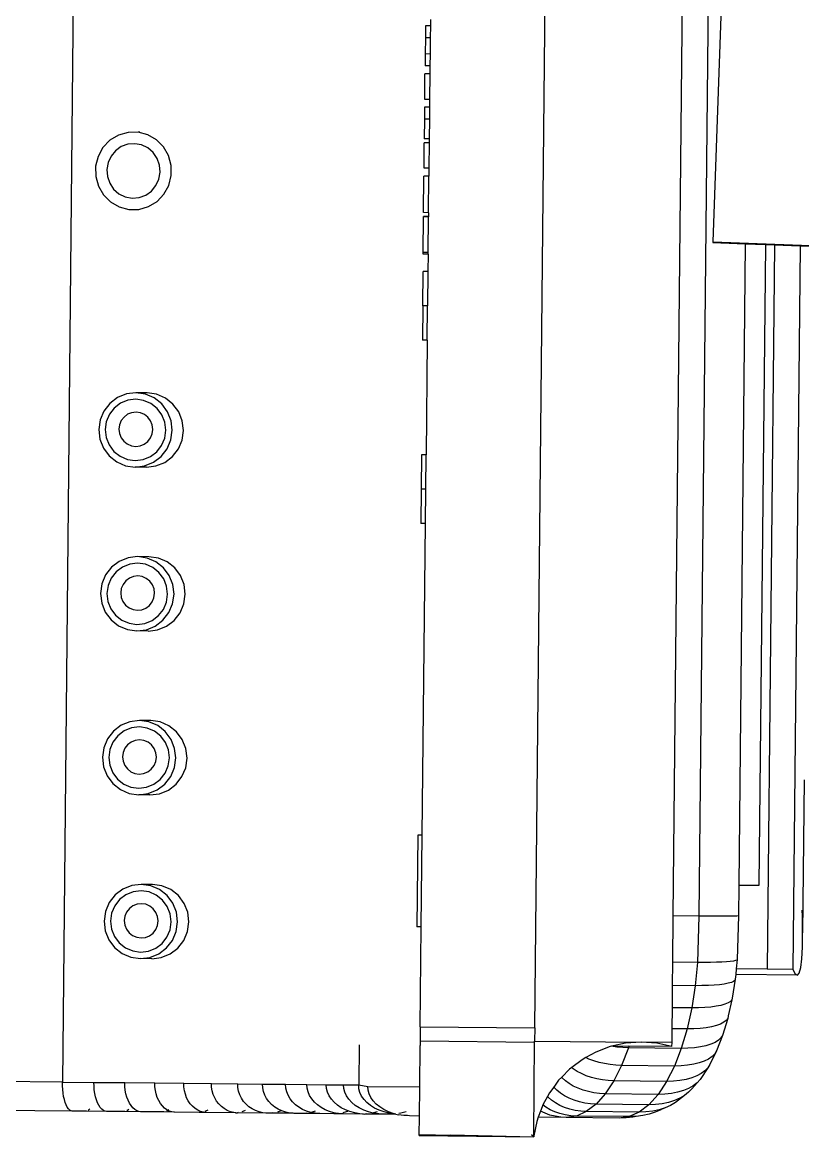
# Model space of a CAD drawing. Extents: x 3485972 to 3601240, y -625657 to -591207.
# Drawn here: x 3495718.7 to 3495878.5, y -608174.6 to -607946.4 of the extents above; entities that cross this region are included whole.
import ezdxf

# ---------------------------------------------------------------- set-up
doc = ezdxf.new("R2010")
doc.units = 0
doc.header["$LTSCALE"] = 6
doc.header["$MEASUREMENT"] = 0
doc.layers.add('medical equipment', color=171, linetype='CONTINUOUS', lineweight=25)

msp = doc.modelspace()

# ---------------------------------------------------------------- linework, layer by layer
at = {"layer": 'medical equipment'}
for p, q in [((3495730.87, -607767.39), (3495726.9, -608163.44)), ((3495823.64, -608152.35), (3495827.24, -607792.83)), ((3495852.01, -608129.4), (3495855.27, -607802.69)), ((3495860.52, -607802.75), (3495857.25, -608129.45)), ((3495860.15, -607991.38), (3495862.1, -607937.97)), ((3495802.27, -607945.84), (3495802.26, -607947.14)), ((3495801.25, -607947.13), (3495801.23, -607949.57)), ((3495802.26, -607947.14), (3495801.25, -607947.13)), ((3495802.26, -607947.14), (3495802.23, -607949.58)), ((3495801.23, -607949.57), (3495801.19, -607952.89)), ((3495802.23, -607949.58), (3495801.23, -607949.57)), ((3495802.23, -607949.58), (3495802.2, -607952.9)), ((3495801.19, -607952.89), (3495801.17, -607955.33)), ((3495802.2, -607952.9), (3495801.19, -607952.89)), ((3495802.2, -607952.9), (3495802.17, -607955.34)), ((3495802.17, -607955.34), (3495801.17, -607955.33)), ((3495802.17, -607955.34), (3495802.16, -607956.96)), ((3495801.1, -607962.18), (3495801.15, -607956.95)), ((3495802.16, -607956.96), (3495801.15, -607956.95)), ((3495802.16, -607956.96), (3495802.1, -607962.19)), ((3495802.1, -607962.19), (3495801.1, -607962.18)), ((3495802.1, -607962.19), (3495802.09, -607963.81)), ((3495801.08, -607963.8), (3495801.06, -607966.24)), ((3495802.09, -607963.81), (3495801.08, -607963.8)), ((3495802.09, -607963.81), (3495802.06, -607966.25)), ((3495801.06, -607966.24), (3495801.02, -607970.29)), ((3495802.06, -607966.25), (3495801.06, -607966.24)), ((3495802.06, -607966.25), (3495802.02, -607970.3)), ((3495740.35, -607968.94), (3495738.39, -607969.5)), ((3495742.39, -607968.92), (3495740.35, -607968.94)), ((3495744.37, -607969.43), (3495742.39, -607968.92)), ((3495742.75, -607968.92), (3495742.39, -607968.92)), ((3495736.63, -607970.56), (3495735.21, -607972.05)), ((3495738.39, -607969.5), (3495736.63, -607970.56)), ((3495740.3, -607971.38), (3495738.95, -607971.87)), ((3495741.72, -607971.26), (3495740.3, -607971.38)), ((3495743.12, -607971.52), (3495741.72, -607971.26)), ((3495746.15, -607970.45), (3495744.37, -607969.43)), ((3495747.6, -607971.91), (3495746.15, -607970.45)), ((3495800.96, -607976.29), (3495801.01, -607971.06)), ((3495802.02, -607971.07), (3495801.01, -607971.06)), ((3495802.02, -607970.3), (3495801.02, -607970.29)), ((3495802.02, -607971.07), (3495801.96, -607976.3)), ((3495802.02, -607970.3), (3495802.02, -607971.07)), ((3495735.21, -607972.05), (3495734.2, -607973.86)), ((3495737.78, -607972.7), (3495736.86, -607973.81)), ((3495738.95, -607971.87), (3495737.78, -607972.7)), ((3495744.42, -607972.14), (3495743.12, -607971.52)), ((3495745.51, -607973.08), (3495744.42, -607972.14)), ((3495746.32, -607974.27), (3495745.51, -607973.08)), ((3495748.64, -607973.7), (3495747.6, -607971.91)), ((3495749.19, -607975.7), (3495748.64, -607973.7)), ((3495734.2, -607973.86), (3495733.7, -607975.87)), ((3495733.7, -607975.87), (3495733.72, -607977.95)), ((3495736.25, -607975.13), (3495735.99, -607976.56)), ((3495736.86, -607973.81), (3495736.25, -607975.13)), ((3495746.8, -607975.65), (3495746.32, -607974.27)), ((3495746.92, -607977.1), (3495746.8, -607975.65)), ((3495749.21, -607977.78), (3495749.19, -607975.7)), ((3495733.72, -607977.95), (3495734.27, -607979.96)), ((3495735.99, -607976.56), (3495736.11, -607978.01)), ((3495736.11, -607978.01), (3495736.59, -607979.38)), ((3495746.66, -607978.53), (3495746.92, -607977.1)), ((3495748.71, -607979.8), (3495749.21, -607977.78)), ((3495800.87, -607985.38), (3495800.94, -607977.91)), ((3495801.95, -607977.92), (3495800.94, -607977.91)), ((3495801.96, -607976.3), (3495800.96, -607976.29)), ((3495801.87, -607985.39), (3495801.95, -607977.92)), ((3495801.96, -607976.3), (3495801.95, -607977.92)), ((3495734.27, -607979.96), (3495735.3, -607981.75)), ((3495736.59, -607979.38), (3495737.4, -607980.58)), ((3495737.4, -607980.58), (3495738.49, -607981.52)), ((3495745.13, -607980.96), (3495746.05, -607979.85)), ((3495746.05, -607979.85), (3495746.66, -607978.53)), ((3495747.7, -607981.61), (3495748.71, -607979.8)), ((3495735.3, -607981.75), (3495736.76, -607983.2)), ((3495738.49, -607981.52), (3495739.78, -607982.14)), ((3495739.78, -607982.14), (3495741.19, -607982.4)), ((3495741.19, -607982.4), (3495742.61, -607982.28)), ((3495742.61, -607982.28), (3495743.96, -607981.79)), ((3495743.96, -607981.79), (3495745.13, -607980.96)), ((3495746.28, -607983.1), (3495747.7, -607981.61)), ((3495736.76, -607983.2), (3495738.54, -607984.22)), ((3495738.54, -607984.22), (3495740.52, -607984.74)), ((3495740.52, -607984.74), (3495740.9, -607984.74)), ((3495740.9, -607984.74), (3495740.93, -607984.74)), ((3495740.93, -607984.74), (3495742.56, -607984.72)), ((3495742.56, -607984.72), (3495744.52, -607984.16)), ((3495744.52, -607984.16), (3495746.28, -607983.1)), ((3495800.79, -607993.52), (3495800.86, -607986.22)), ((3495801.86, -607986.17), (3495800.86, -607986.16)), ((3495800.86, -607986.22), (3495800.86, -607986.16)), ((3495801.86, -607986.23), (3495800.86, -607986.22)), ((3495801.87, -607985.39), (3495800.87, -607985.38)), ((3495801.79, -607993.53), (3495801.86, -607986.23)), ((3495801.87, -607985.39), (3495801.86, -607986.17)), ((3495801.86, -607986.17), (3495801.86, -607986.23)), ((3495860.15, -607991.38), (3495860.14, -607991.59)), ((3495866.74, -607991.83), (3495860.14, -607991.59)), ((3495860.15, -607991.38), (3495906.42, -607993.07)), ((3495866.74, -607991.83), (3495865.43, -608123.1)), ((3495870.94, -607991.98), (3495866.74, -607991.83)), ((3495869.63, -608123.14), (3495870.94, -607991.98)), ((3495872.71, -607992.05), (3495870.94, -607991.98)), ((3495800.78, -607993.9), (3495800.79, -607993.52)), ((3495801.79, -607993.91), (3495800.78, -607993.9)), ((3495801.79, -607993.53), (3495800.79, -607993.52)), ((3495801.79, -607993.91), (3495801.75, -607997.47)), ((3495801.79, -607993.91), (3495801.79, -607993.53)), ((3495872.71, -607992.05), (3495871.23, -608140.31)), ((3495877.99, -607992.24), (3495872.71, -607992.05)), ((3495877.99, -607992.24), (3495876.51, -608140.36)), ((3495879.91, -607992.31), (3495877.99, -607992.24)), ((3495800.74, -608004.49), (3495800.81, -607997.46)), ((3495801.75, -607997.47), (3495800.81, -607997.46)), ((3495801.75, -607997.47), (3495801.68, -608004.5)), ((3495800.74, -608004.49), (3495800.67, -608011.52)), ((3495801.68, -608004.5), (3495800.74, -608004.49)), ((3495801.61, -608011.53), (3495801.68, -608004.5)), ((3495801.61, -608011.53), (3495800.67, -608011.52)), ((3495801.61, -608011.53), (3495801.38, -608034.97)), ((3495738.18, -608023.26), (3495736.61, -608024.46)), ((3495740, -608022.52), (3495738.18, -608023.26)), ((3495740.32, -608023.81), (3495738.82, -608024.42)), ((3495741.95, -608022.28), (3495740, -608022.52)), ((3495741.93, -608023.61), (3495740.32, -608023.81)), ((3495743.54, -608023.84), (3495741.93, -608023.61)), ((3495743.89, -608022.56), (3495741.95, -608022.28)), ((3495744.25, -608022.31), (3495741.95, -608022.28)), ((3495745.03, -608024.48), (3495743.54, -608023.84)), ((3495745.7, -608023.34), (3495743.89, -608022.56)), ((3495746.19, -608022.58), (3495744.25, -608022.31)), ((3495747.24, -608024.56), (3495745.7, -608023.34)), ((3495748, -608023.36), (3495746.19, -608022.58)), ((3495749.55, -608024.58), (3495748, -608023.36)), ((3495735.4, -608026.02), (3495734.63, -608027.84)), ((3495736.61, -608024.46), (3495735.4, -608026.02)), ((3495737.53, -608025.4), (3495736.53, -608026.69)), ((3495738.82, -608024.42), (3495737.53, -608025.4)), ((3495741.98, -608026.24), (3495741.08, -608026.35)), ((3495742.88, -608026.37), (3495741.98, -608026.24)), ((3495746.31, -608025.49), (3495745.03, -608024.48)), ((3495747.28, -608026.8), (3495746.31, -608025.49)), ((3495748.42, -608026.15), (3495747.24, -608024.56)), ((3495749.15, -608027.99), (3495748.42, -608026.15)), ((3495750.72, -608026.17), (3495749.55, -608024.58)), ((3495751.46, -608028.01), (3495750.72, -608026.17)), ((3495734.63, -608027.84), (3495734.35, -608029.81)), ((3495735.89, -608028.2), (3495735.66, -608029.82)), ((3495736.53, -608026.69), (3495735.89, -608028.2)), ((3495738.96, -608027.96), (3495738.61, -608028.81)), ((3495739.52, -608027.24), (3495738.96, -608027.96)), ((3495740.24, -608026.69), (3495739.52, -608027.24)), ((3495741.08, -608026.35), (3495740.24, -608026.69)), ((3495743.71, -608026.73), (3495742.88, -608026.37)), ((3495744.42, -608027.29), (3495743.71, -608026.73)), ((3495744.97, -608028.02), (3495744.42, -608027.29)), ((3495745.31, -608028.87), (3495744.97, -608028.02)), ((3495747.88, -608028.32), (3495747.28, -608026.8)), ((3495748.08, -608029.95), (3495747.88, -608028.32)), ((3495749.39, -608029.96), (3495749.15, -608027.99)), ((3495751.69, -608029.98), (3495751.46, -608028.01)), ((3495734.35, -608029.81), (3495734.59, -608031.78)), ((3495735.66, -608029.82), (3495735.86, -608031.45)), ((3495738.61, -608028.81), (3495738.48, -608029.71)), ((3495738.48, -608029.71), (3495738.59, -608030.62)), ((3495738.59, -608030.62), (3495738.93, -608031.47)), ((3495744.93, -608031.53), (3495745.29, -608030.69)), ((3495745.29, -608030.69), (3495745.41, -608029.78)), ((3495745.41, -608029.78), (3495745.31, -608028.87)), ((3495747.85, -608031.57), (3495748.08, -608029.95)), ((3495749.11, -608031.92), (3495749.39, -608029.96)), ((3495751.42, -608031.95), (3495751.69, -608029.98)), ((3495734.59, -608031.78), (3495735.32, -608033.62)), ((3495735.86, -608031.45), (3495736.46, -608032.97)), ((3495736.46, -608032.97), (3495737.44, -608034.28)), ((3495738.93, -608031.47), (3495739.47, -608032.2)), ((3495739.47, -608032.2), (3495740.18, -608032.76)), ((3495740.18, -608032.76), (3495741.02, -608033.12)), ((3495741.02, -608033.12), (3495741.91, -608033.25)), ((3495742.81, -608033.14), (3495743.65, -608032.8)), ((3495743.65, -608032.8), (3495744.37, -608032.25)), ((3495744.37, -608032.25), (3495744.93, -608031.53)), ((3495746.22, -608034.37), (3495747.22, -608033.08)), ((3495747.22, -608033.08), (3495747.85, -608031.57)), ((3495748.35, -608033.75), (3495749.11, -608031.92)), ((3495750.65, -608033.77), (3495751.42, -608031.95)), ((3495735.32, -608033.62), (3495736.5, -608035.21)), ((3495736.5, -608035.21), (3495738.05, -608036.43)), ((3495737.44, -608034.28), (3495738.71, -608035.29)), ((3495738.71, -608035.29), (3495740.2, -608035.93)), ((3495741.91, -608033.25), (3495742.81, -608033.14)), ((3495743.42, -608035.96), (3495744.92, -608035.35)), ((3495744.92, -608035.35), (3495746.22, -608034.37)), ((3495745.56, -608036.5), (3495747.13, -608035.31)), ((3495747.13, -608035.31), (3495748.35, -608033.75)), ((3495747.87, -608036.53), (3495749.44, -608035.33)), ((3495749.44, -608035.33), (3495750.65, -608033.77)), ((3495800.44, -608034.96), (3495800.37, -608041.99)), ((3495801.38, -608034.97), (3495800.44, -608034.96)), ((3495801.31, -608042), (3495801.38, -608034.97)), ((3495738.05, -608036.43), (3495739.85, -608037.21)), ((3495739.85, -608037.21), (3495741.79, -608037.48)), ((3495740.2, -608035.93), (3495741.81, -608036.16)), ((3495741.79, -608037.48), (3495743.74, -608037.25)), ((3495744.1, -608037.51), (3495741.79, -608037.48)), ((3495741.81, -608036.16), (3495743.42, -608035.96)), ((3495743.74, -608037.25), (3495745.56, -608036.5)), ((3495744.1, -608037.51), (3495746.05, -608037.27)), ((3495746.05, -608037.27), (3495747.87, -608036.53)), ((3495800.37, -608041.99), (3495800.3, -608049.03)), ((3495801.31, -608042), (3495800.37, -608041.99)), ((3495801.24, -608049.04), (3495801.31, -608042)), ((3495801.24, -608049.04), (3495800.3, -608049.03)), ((3495800.6, -608112.88), (3495801.24, -608049.04)), ((3495742.31, -608055.84), (3495740.36, -608056.08)), ((3495744.26, -608056.12), (3495742.31, -608055.84)), ((3495744.62, -608055.86), (3495742.31, -608055.84)), ((3495746.56, -608056.14), (3495744.62, -608055.86)), ((3495736.97, -608058.01), (3495735.76, -608059.57)), ((3495738.54, -608056.82), (3495736.97, -608058.01)), ((3495739.19, -608057.97), (3495737.89, -608058.96)), ((3495740.36, -608056.08), (3495738.54, -608056.82)), ((3495740.69, -608057.36), (3495739.19, -608057.97)), ((3495742.3, -608057.16), (3495740.69, -608057.36)), ((3495743.9, -608057.39), (3495742.3, -608057.16)), ((3495745.4, -608058.04), (3495743.9, -608057.39)), ((3495746.06, -608056.9), (3495744.26, -608056.12)), ((3495746.67, -608059.05), (3495745.4, -608058.04)), ((3495747.61, -608058.12), (3495746.06, -608056.9)), ((3495748.37, -608056.92), (3495746.56, -608056.14)), ((3495748.79, -608059.71), (3495747.61, -608058.12)), ((3495749.91, -608058.14), (3495748.37, -608056.92)), ((3495751.09, -608059.73), (3495749.91, -608058.14)), ((3495735.76, -608059.57), (3495734.99, -608061.4)), ((3495736.89, -608060.25), (3495736.26, -608061.76)), ((3495737.89, -608058.96), (3495736.89, -608060.25)), ((3495740.61, -608060.25), (3495739.89, -608060.8)), ((3495741.45, -608059.91), (3495740.61, -608060.25)), ((3495742.35, -608059.8), (3495741.45, -608059.91)), ((3495743.25, -608059.93), (3495742.35, -608059.8)), ((3495744.08, -608060.29), (3495743.25, -608059.93)), ((3495744.79, -608060.85), (3495744.08, -608060.29)), ((3495747.65, -608060.36), (3495746.67, -608059.05)), ((3495748.25, -608061.88), (3495747.65, -608060.36)), ((3495749.52, -608061.55), (3495748.79, -608059.71)), ((3495751.82, -608061.57), (3495751.09, -608059.73)), ((3495734.99, -608061.4), (3495734.72, -608063.37)), ((3495736.26, -608061.76), (3495736.03, -608063.38)), ((3495738.97, -608062.36), (3495738.85, -608063.27)), ((3495739.33, -608061.52), (3495738.97, -608062.36)), ((3495739.89, -608060.8), (3495739.33, -608061.52)), ((3495745.33, -608061.58), (3495744.79, -608060.85)), ((3495745.67, -608062.43), (3495745.33, -608061.58)), ((3495745.78, -608063.34), (3495745.67, -608062.43)), ((3495748.45, -608063.5), (3495748.25, -608061.88)), ((3495749.76, -608063.52), (3495749.52, -608061.55)), ((3495752.06, -608063.54), (3495751.82, -608061.57)), ((3495734.72, -608063.37), (3495734.95, -608065.34)), ((3495736.03, -608063.38), (3495736.22, -608065.01)), ((3495736.22, -608065.01), (3495736.83, -608066.52)), ((3495738.85, -608063.27), (3495738.96, -608064.18)), ((3495738.96, -608064.18), (3495739.29, -608065.03)), ((3495739.29, -608065.03), (3495739.84, -608065.76)), ((3495745.3, -608065.09), (3495745.65, -608064.24)), ((3495745.65, -608064.24), (3495745.78, -608063.34)), ((3495748.22, -608065.13), (3495748.45, -608063.5)), ((3495749.48, -608065.48), (3495749.76, -608063.52)), ((3495751.78, -608065.5), (3495752.06, -608063.54)), ((3495734.95, -608065.34), (3495735.69, -608067.18)), ((3495735.69, -608067.18), (3495736.87, -608068.76)), ((3495736.83, -608066.52), (3495737.8, -608067.83)), ((3495739.84, -608065.76), (3495740.55, -608066.32)), ((3495740.55, -608066.32), (3495741.38, -608066.68)), ((3495741.38, -608066.68), (3495742.28, -608066.81)), ((3495742.28, -608066.81), (3495743.18, -608066.7)), ((3495743.18, -608066.7), (3495744.02, -608066.36)), ((3495744.02, -608066.36), (3495744.74, -608065.81)), ((3495744.74, -608065.81), (3495745.3, -608065.09)), ((3495746.58, -608067.92), (3495747.58, -608066.63)), ((3495747.5, -608068.87), (3495748.71, -608067.31)), ((3495747.58, -608066.63), (3495748.22, -608065.13)), ((3495748.71, -608067.31), (3495749.48, -608065.48)), ((3495749.8, -608068.89), (3495751.02, -608067.33)), ((3495751.02, -608067.33), (3495751.78, -608065.5)), ((3495736.87, -608068.76), (3495738.41, -608069.99)), ((3495737.8, -608067.83), (3495739.08, -608068.84)), ((3495739.08, -608068.84), (3495740.57, -608069.49)), ((3495740.57, -608069.49), (3495742.17, -608069.72)), ((3495742.17, -608069.72), (3495743.78, -608069.52)), ((3495743.78, -608069.52), (3495745.29, -608068.91)), ((3495745.29, -608068.91), (3495746.58, -608067.92)), ((3495745.93, -608070.06), (3495747.5, -608068.87)), ((3495748.24, -608070.08), (3495749.8, -608068.89)), ((3495738.41, -608069.99), (3495740.22, -608070.76)), ((3495740.22, -608070.76), (3495742.16, -608071.04)), ((3495742.16, -608071.04), (3495744.11, -608070.8)), ((3495744.47, -608071.07), (3495742.16, -608071.04)), ((3495744.11, -608070.8), (3495745.93, -608070.06)), ((3495744.47, -608071.07), (3495746.41, -608070.83)), ((3495746.41, -608070.83), (3495748.24, -608070.08)), ((3495740.73, -608089.64), (3495738.91, -608090.38)), ((3495742.68, -608089.4), (3495740.73, -608089.64)), ((3495744.62, -608089.67), (3495742.68, -608089.4)), ((3495744.98, -608089.42), (3495742.68, -608089.4)), ((3495746.43, -608090.45), (3495744.62, -608089.67)), ((3495746.93, -608089.7), (3495744.98, -608089.42)), ((3495748.73, -608090.48), (3495746.93, -608089.7)), ((3495737.34, -608091.57), (3495736.13, -608093.13)), ((3495738.91, -608090.38), (3495737.34, -608091.57)), ((3495739.55, -608091.53), (3495738.26, -608092.52)), ((3495741.06, -608090.92), (3495739.55, -608091.53)), ((3495742.67, -608090.72), (3495741.06, -608090.92)), ((3495744.27, -608090.95), (3495742.67, -608090.72)), ((3495745.76, -608091.59), (3495744.27, -608090.95)), ((3495747.04, -608092.6), (3495745.76, -608091.59)), ((3495747.97, -608091.68), (3495746.43, -608090.45)), ((3495749.15, -608093.26), (3495747.97, -608091.68)), ((3495750.28, -608091.7), (3495748.73, -608090.48)), ((3495751.46, -608093.29), (3495750.28, -608091.7)), ((3495736.13, -608093.13), (3495735.36, -608094.96)), ((3495737.26, -608093.81), (3495736.62, -608095.31)), ((3495738.26, -608092.52), (3495737.26, -608093.81)), ((3495740.25, -608094.36), (3495739.7, -608095.08)), ((3495740.98, -608093.81), (3495740.25, -608094.36)), ((3495741.82, -608093.47), (3495740.98, -608093.81)), ((3495742.72, -608093.36), (3495741.82, -608093.47)), ((3495743.61, -608093.48), (3495742.72, -608093.36)), ((3495744.44, -608093.84), (3495743.61, -608093.48)), ((3495745.16, -608094.41), (3495744.44, -608093.84)), ((3495745.7, -608095.14), (3495745.16, -608094.41)), ((3495748.01, -608093.91), (3495747.04, -608092.6)), ((3495748.62, -608095.43), (3495748.01, -608093.91)), ((3495749.89, -608095.1), (3495749.15, -608093.26)), ((3495752.19, -608095.13), (3495751.46, -608093.29)), ((3495735.36, -608094.96), (3495735.08, -608096.92)), ((3495735.08, -608096.92), (3495735.32, -608098.89)), ((3495736.62, -608095.31), (3495736.4, -608096.94)), ((3495736.4, -608096.94), (3495736.59, -608098.56)), ((3495739.34, -608095.92), (3495739.21, -608096.83)), ((3495739.21, -608096.83), (3495739.32, -608097.73)), ((3495739.7, -608095.08), (3495739.34, -608095.92)), ((3495746.04, -608095.99), (3495745.7, -608095.14)), ((3495746.02, -608097.8), (3495746.15, -608096.9)), ((3495746.15, -608096.9), (3495746.04, -608095.99)), ((3495748.81, -608097.06), (3495748.62, -608095.43)), ((3495750.12, -608097.07), (3495749.89, -608095.1)), ((3495752.43, -608097.1), (3495752.19, -608095.13)), ((3495735.32, -608098.89), (3495736.05, -608100.73)), ((3495736.59, -608098.56), (3495737.2, -608100.08)), ((3495739.32, -608097.73), (3495739.66, -608098.58)), ((3495739.66, -608098.58), (3495740.2, -608099.31)), ((3495740.2, -608099.31), (3495740.92, -608099.88)), ((3495745.11, -608099.36), (3495745.67, -608098.64)), ((3495745.67, -608098.64), (3495746.02, -608097.8)), ((3495747.95, -608100.19), (3495748.58, -608098.68)), ((3495748.58, -608098.68), (3495748.81, -608097.06)), ((3495749.08, -608100.86), (3495749.85, -608099.04)), ((3495749.85, -608099.04), (3495750.12, -608097.07)), ((3495751.38, -608100.89), (3495752.15, -608099.06)), ((3495752.15, -608099.06), (3495752.43, -608097.1)), ((3495736.05, -608100.73), (3495737.23, -608102.32)), ((3495737.2, -608100.08), (3495738.17, -608101.39)), ((3495738.17, -608101.39), (3495739.45, -608102.4)), ((3495740.92, -608099.88), (3495741.75, -608100.24)), ((3495741.75, -608100.24), (3495742.65, -608100.37)), ((3495742.65, -608100.37), (3495743.54, -608100.25)), ((3495743.54, -608100.25), (3495744.38, -608099.91)), ((3495744.38, -608099.91), (3495745.11, -608099.36)), ((3495745.65, -608102.46), (3495746.95, -608101.48)), ((3495746.95, -608101.48), (3495747.95, -608100.19)), ((3495747.87, -608102.43), (3495749.08, -608100.86)), ((3495750.17, -608102.45), (3495751.38, -608100.89)), ((3495878.82, -608101.55), (3495878.5, -608132.89)), ((3495737.23, -608102.32), (3495738.78, -608103.54)), ((3495738.78, -608103.54), (3495740.58, -608104.32)), ((3495739.45, -608102.4), (3495740.94, -608103.04)), ((3495740.94, -608103.04), (3495742.54, -608103.27)), ((3495742.54, -608103.27), (3495744.15, -608103.08)), ((3495744.15, -608103.08), (3495745.65, -608102.46)), ((3495744.48, -608104.36), (3495746.3, -608103.62)), ((3495746.3, -608103.62), (3495747.87, -608102.43)), ((3495746.78, -608104.38), (3495748.6, -608103.64)), ((3495748.6, -608103.64), (3495750.17, -608102.45)), ((3495740.58, -608104.32), (3495742.53, -608104.6)), ((3495742.53, -608104.6), (3495744.48, -608104.36)), ((3495744.83, -608104.62), (3495742.53, -608104.6)), ((3495744.83, -608104.62), (3495746.78, -608104.38)), ((3495799.66, -608112.87), (3495799.47, -608131.62)), ((3495800.6, -608112.88), (3495799.66, -608112.87)), ((3495800.41, -608131.63), (3495800.6, -608112.88)), ((3495739.28, -608123.93), (3495737.71, -608125.13)), ((3495741.1, -608123.19), (3495739.28, -608123.93)), ((3495743.05, -608122.95), (3495741.1, -608123.19)), ((3495743.03, -608124.28), (3495741.42, -608124.48)), ((3495744.64, -608124.51), (3495743.03, -608124.28)), ((3495744.99, -608123.23), (3495743.05, -608122.95)), ((3495745.35, -608122.98), (3495743.05, -608122.95)), ((3495746.8, -608124.01), (3495744.99, -608123.23)), ((3495747.29, -608123.26), (3495745.35, -608122.98)), ((3495748.34, -608125.23), (3495746.8, -608124.01)), ((3495749.1, -608124.03), (3495747.29, -608123.26)), ((3495750.65, -608125.26), (3495749.1, -608124.03)), ((3495865.36, -608123.1), (3495865.43, -608123.1)), ((3495865.43, -608123.1), (3495865.37, -608129.4)), ((3495865.43, -608123.1), (3495869.63, -608123.14)), ((3495736.5, -608126.69), (3495735.73, -608128.51)), ((3495737.71, -608125.13), (3495736.5, -608126.69)), ((3495738.62, -608126.07), (3495737.62, -608127.36)), ((3495739.92, -608125.09), (3495738.62, -608126.07)), ((3495741.42, -608124.48), (3495739.92, -608125.09)), ((3495746.13, -608125.15), (3495744.64, -608124.51)), ((3495747.4, -608126.16), (3495746.13, -608125.15)), ((3495748.38, -608127.47), (3495747.4, -608126.16)), ((3495749.52, -608126.82), (3495748.34, -608125.23)), ((3495751.82, -608126.84), (3495750.65, -608125.26)), ((3495735.73, -608128.51), (3495735.45, -608130.48)), ((3495736.99, -608128.87), (3495736.76, -608130.49)), ((3495737.62, -608127.36), (3495736.99, -608128.87)), ((3495740.06, -608128.64), (3495739.71, -608129.48)), ((3495740.62, -608127.92), (3495740.06, -608128.64)), ((3495741.34, -608127.37), (3495740.62, -608127.92)), ((3495742.18, -608127.02), (3495741.34, -608127.37)), ((3495743.08, -608126.91), (3495742.18, -608127.02)), ((3495743.98, -608127.04), (3495743.08, -608126.91)), ((3495744.81, -608127.4), (3495743.98, -608127.04)), ((3495745.52, -608127.96), (3495744.81, -608127.4)), ((3495746.07, -608128.7), (3495745.52, -608127.96)), ((3495746.4, -608129.54), (3495746.07, -608128.7)), ((3495748.98, -608128.99), (3495748.38, -608127.47)), ((3495750.25, -608128.66), (3495749.52, -608126.82)), ((3495750.49, -608130.63), (3495750.25, -608128.66)), ((3495752.56, -608128.68), (3495751.82, -608126.84)), ((3495752.79, -608130.65), (3495752.56, -608128.68)), ((3495878.46, -608129.43), (3495878.42, -608128.26)), ((3495735.45, -608130.48), (3495735.69, -608132.45)), ((3495736.76, -608130.49), (3495736.96, -608132.12)), ((3495739.71, -608129.48), (3495739.58, -608130.38)), ((3495739.58, -608130.38), (3495739.69, -608131.29)), ((3495746.39, -608131.36), (3495746.51, -608130.45)), ((3495746.51, -608130.45), (3495746.4, -608129.54)), ((3495748.95, -608132.24), (3495749.18, -608130.62)), ((3495749.18, -608130.62), (3495748.98, -608128.99)), ((3495750.21, -608132.6), (3495750.49, -608130.63)), ((3495752.52, -608132.62), (3495752.79, -608130.65)), ((3495851.91, -608138.89), (3495852.01, -608129.4)), ((3495857.25, -608129.45), (3495852.01, -608129.4)), ((3495857.25, -608129.45), (3495856.96, -608138.94)), ((3495858.63, -608129.46), (3495857.25, -608129.45)), ((3495859.94, -608129.47), (3495858.63, -608129.46)), ((3495861.15, -608129.47), (3495859.94, -608129.47)), ((3495862.23, -608129.48), (3495861.15, -608129.47)), ((3495863.18, -608129.47), (3495862.23, -608129.48)), ((3495863.97, -608129.47), (3495863.18, -608129.47)), ((3495864.6, -608129.45), (3495863.97, -608129.47)), ((3495865.04, -608129.44), (3495864.6, -608129.45)), ((3495865.3, -608129.42), (3495865.04, -608129.44)), ((3495865.37, -608129.4), (3495865.09, -608138.36)), ((3495865.3, -608129.39), (3495865.37, -608129.4)), ((3495865.37, -608129.4), (3495865.3, -608129.42)), ((3495878.5, -608132.89), (3495878.46, -608129.43)), ((3495735.69, -608132.45), (3495736.42, -608134.29)), ((3495736.96, -608132.12), (3495737.56, -608133.64)), ((3495739.69, -608131.29), (3495740.03, -608132.14)), ((3495740.03, -608132.14), (3495740.57, -608132.87)), ((3495740.57, -608132.87), (3495741.28, -608133.44)), ((3495741.28, -608133.44), (3495742.12, -608133.79)), ((3495743.91, -608133.81), (3495744.75, -608133.47)), ((3495744.75, -608133.47), (3495745.47, -608132.92)), ((3495745.47, -608132.92), (3495746.03, -608132.2)), ((3495746.03, -608132.2), (3495746.39, -608131.36)), ((3495748.32, -608133.75), (3495748.95, -608132.24)), ((3495749.44, -608134.42), (3495750.21, -608132.6)), ((3495751.75, -608134.44), (3495752.52, -608132.62)), ((3495800.41, -608131.63), (3495799.47, -608131.62)), ((3495800.2, -608152.12), (3495800.41, -608131.63)), ((3495878.46, -608135.85), (3495878.5, -608132.89)), ((3495736.42, -608134.29), (3495737.6, -608135.88)), ((3495737.56, -608133.64), (3495738.54, -608134.95)), ((3495738.54, -608134.95), (3495739.81, -608135.96)), ((3495742.12, -608133.79), (3495743.01, -608133.92)), ((3495743.01, -608133.92), (3495743.91, -608133.81)), ((3495746.02, -608136.02), (3495747.32, -608135.04)), ((3495747.32, -608135.04), (3495748.32, -608133.75)), ((3495748.23, -608135.98), (3495749.44, -608134.42)), ((3495750.54, -608136.01), (3495751.75, -608134.44)), ((3495737.6, -608135.88), (3495739.14, -608137.1)), ((3495739.14, -608137.1), (3495740.95, -608137.88)), ((3495739.81, -608135.96), (3495741.3, -608136.6)), ((3495740.95, -608137.88), (3495742.89, -608138.16)), ((3495741.3, -608136.6), (3495742.91, -608136.83)), ((3495742.89, -608138.16), (3495744.84, -608137.92)), ((3495742.91, -608136.83), (3495744.52, -608136.63)), ((3495744.52, -608136.63), (3495746.02, -608136.02)), ((3495744.84, -608137.92), (3495746.66, -608137.18)), ((3495745.2, -608138.18), (3495747.15, -608137.94)), ((3495746.66, -608137.18), (3495748.23, -608135.98)), ((3495747.15, -608137.94), (3495748.97, -608137.2)), ((3495748.97, -608137.2), (3495750.54, -608136.01)), ((3495878.32, -608138.23), (3495878.46, -608135.85)), ((3495745.2, -608138.18), (3495742.89, -608138.16)), ((3495851.86, -608143.66), (3495851.91, -608138.89)), ((3495856.96, -608138.94), (3495851.91, -608138.89)), ((3495856.96, -608138.94), (3495856.5, -608143.71)), ((3495858.34, -608138.94), (3495856.96, -608138.94)), ((3495859.65, -608138.93), (3495858.34, -608138.94)), ((3495860.86, -608138.91), (3495859.65, -608138.93)), ((3495861.95, -608138.87), (3495860.86, -608138.91)), ((3495862.89, -608138.81), (3495861.95, -608138.87)), ((3495863.69, -608138.75), (3495862.89, -608138.81)), ((3495864.32, -608138.66), (3495863.69, -608138.75)), ((3495864.76, -608138.57), (3495864.32, -608138.66)), ((3495865.02, -608138.47), (3495864.76, -608138.57)), ((3495864.91, -608140.24), (3495864.8, -608141.43)), ((3495865.09, -608138.36), (3495864.91, -608140.24)), ((3495871.23, -608140.31), (3495864.91, -608140.24)), ((3495865.09, -608138.36), (3495865.02, -608138.47)), ((3495876.51, -608140.36), (3495871.23, -608140.31)), ((3495876.51, -608140.36), (3495877, -608141.3)), ((3495877.81, -608141.12), (3495878.11, -608140)), ((3495878.11, -608140), (3495878.32, -608138.23)), ((3495864.7, -608142.39), (3495864.1, -608146.27)), ((3495864.62, -608142.62), (3495864.35, -608142.84)), ((3495864.7, -608142.39), (3495864.62, -608142.62)), ((3495864.8, -608141.43), (3495864.7, -608142.39)), ((3495877.44, -608141.55), (3495864.8, -608141.43)), ((3495877, -608141.3), (3495877.44, -608141.55)), ((3495877.44, -608141.55), (3495877.81, -608141.12)), ((3495851.82, -608148.22), (3495851.86, -608143.66)), ((3495856.5, -608143.71), (3495851.86, -608143.66)), ((3495856.5, -608143.71), (3495855.79, -608148.26)), ((3495857.89, -608143.7), (3495856.5, -608143.71)), ((3495859.2, -608143.67), (3495857.89, -608143.7)), ((3495860.41, -608143.6), (3495859.2, -608143.67)), ((3495861.5, -608143.5), (3495860.41, -608143.6)), ((3495862.46, -608143.38), (3495861.5, -608143.5)), ((3495863.26, -608143.22), (3495862.46, -608143.38)), ((3495863.9, -608143.04), (3495863.26, -608143.22)), ((3495864.35, -608142.84), (3495863.9, -608143.04)), ((3495863.24, -608147.24), (3495862.59, -608147.51)), ((3495863.71, -608146.94), (3495863.24, -608147.24)), ((3495864, -608146.62), (3495863.27, -608149.89)), ((3495864, -608146.62), (3495863.71, -608146.94)), ((3495864.1, -608146.27), (3495864, -608146.62)), ((3495851.77, -608152.53), (3495851.82, -608148.22)), ((3495855.79, -608148.26), (3495851.82, -608148.22)), ((3495855.79, -608148.26), (3495854.83, -608152.56)), ((3495857.17, -608148.25), (3495855.79, -608148.26)), ((3495858.49, -608148.19), (3495857.17, -608148.25)), ((3495859.71, -608148.08), (3495858.49, -608148.19)), ((3495860.81, -608147.93), (3495859.71, -608148.08)), ((3495861.77, -608147.74), (3495860.81, -608147.93)), ((3495862.59, -608147.51), (3495861.77, -608147.74)), ((3495861.68, -608151.56), (3495860.85, -608151.87)), ((3495862.35, -608151.21), (3495861.68, -608151.56)), ((3495863.15, -608150.4), (3495862.11, -608153.9)), ((3495862.84, -608150.82), (3495862.35, -608151.21)), ((3495863.15, -608150.4), (3495862.84, -608150.82)), ((3495863.28, -608149.95), (3495863.15, -608150.4)), ((3495863.27, -608149.89), (3495863.28, -608149.95)), ((3495800.2, -608152.12), (3495800.17, -608155.98)), ((3495800.2, -608152.12), (3495823.64, -608152.35)), ((3495823.64, -608152.35), (3495823.62, -608155.04)), ((3495851.75, -608155.32), (3495851.77, -608152.53)), ((3495854.83, -608152.56), (3495851.77, -608152.53)), ((3495854.83, -608152.56), (3495853.63, -608156.55)), ((3495856.21, -608152.55), (3495854.83, -608152.56)), ((3495857.53, -608152.47), (3495856.21, -608152.55)), ((3495858.76, -608152.32), (3495857.53, -608152.47)), ((3495859.87, -608152.12), (3495858.76, -608152.32)), ((3495860.85, -608151.87), (3495859.87, -608152.12)), ((3495862.11, -608153.9), (3495860.87, -608157.06)), ((3495862.11, -608153.9), (3495861.77, -608154.41)), ((3495787.67, -608155.85), (3495787.59, -608164.04)), ((3495800.08, -608164.45), (3495800.17, -608155.98)), ((3495800.18, -608155.03), (3495823.62, -608155.26)), ((3495823.42, -608174.44), (3495823.62, -608155.04)), ((3495823.62, -608155.04), (3495845.42, -608155.26)), ((3495839.11, -608156.18), (3495836.12, -608157.32)), ((3495839.38, -608156.12), (3495839.11, -608156.18)), ((3495839.73, -608156.04), (3495839.38, -608156.12)), ((3495840.48, -608156.28), (3495839.38, -608156.12)), ((3495842.23, -608155.49), (3495839.73, -608156.04)), ((3495839.73, -608156.04), (3495842.93, -608156.08)), ((3495841.66, -608156.39), (3495840.48, -608156.28)), ((3495845.42, -608155.26), (3495842.23, -608155.49)), ((3495842.93, -608156.08), (3495842.82, -608156.44)), ((3495851.74, -608156.16), (3495842.93, -608156.08)), ((3495848.61, -608155.48), (3495845.42, -608155.26)), ((3495851.75, -608155.32), (3495845.42, -608155.26)), ((3495851.74, -608156.16), (3495848.61, -608155.48)), ((3495851.74, -608156.16), (3495851.75, -608155.32)), ((3495857.58, -608156.25), (3495856.35, -608156.43)), ((3495858.71, -608156.01), (3495857.58, -608156.25)), ((3495859.71, -608155.7), (3495858.71, -608156.01)), ((3495860.56, -608155.32), (3495859.71, -608155.7)), ((3495861.25, -608154.89), (3495860.56, -608155.32)), ((3495861.77, -608154.41), (3495861.25, -608154.89)), ((3495834.1, -608158.43), (3495833.32, -608158.87)), ((3495836.12, -608157.32), (3495834.1, -608158.43)), ((3495834.72, -608158.72), (3495834.1, -608158.43)), ((3495842.82, -608156.44), (3495841.41, -608160.05)), ((3495842.82, -608156.44), (3495841.66, -608156.39)), ((3495853.63, -608156.55), (3495842.82, -608156.44)), ((3495853.63, -608156.55), (3495852.23, -608160.16)), ((3495855.02, -608156.53), (3495853.63, -608156.55)), ((3495856.35, -608156.43), (3495855.02, -608156.53)), ((3495859.95, -608158.22), (3495859.23, -608158.72)), ((3495860.87, -608157.06), (3495859.48, -608159.83)), ((3495860.5, -608157.66), (3495859.95, -608158.22)), ((3495860.87, -608157.06), (3495860.5, -608157.66)), ((3495726.9, -608163.44), (3495444.51, -608160.61)), ((3495830.77, -608160.8), (3495829.16, -608162.44)), ((3495831.2, -608160.47), (3495830.77, -608160.8)), ((3495833.32, -608158.87), (3495831.2, -608160.47)), ((3495831.52, -608160.73), (3495831.2, -608160.47)), ((3495832.31, -608161.25), (3495831.52, -608160.73)), ((3495835.73, -608159.09), (3495834.72, -608158.72)), ((3495836.8, -608159.41), (3495835.73, -608159.09)), ((3495837.93, -608159.67), (3495836.8, -608159.41)), ((3495839.09, -608159.87), (3495837.93, -608159.67)), ((3495840.25, -608159.99), (3495839.09, -608159.87)), ((3495841.41, -608160.05), (3495839.82, -608163.21)), ((3495841.41, -608160.05), (3495840.25, -608159.99)), ((3495852.23, -608160.16), (3495841.41, -608160.05)), ((3495852.23, -608160.16), (3495850.63, -608163.31)), ((3495853.62, -608160.13), (3495852.23, -608160.16)), ((3495854.95, -608160.01), (3495853.62, -608160.13)), ((3495856.2, -608159.8), (3495854.95, -608160.01)), ((3495857.34, -608159.52), (3495856.2, -608159.8)), ((3495858.36, -608159.15), (3495857.34, -608159.52)), ((3495859.07, -608160.51), (3495857.49, -608162.9)), ((3495859.23, -608158.72), (3495858.36, -608159.15)), ((3495859.07, -608160.51), (3495858.48, -608161.13)), ((3495859.48, -608159.83), (3495859.07, -608160.51)), ((3495828.53, -608163.08), (3495827.57, -608164.46)), ((3495829.16, -608162.44), (3495828.53, -608163.08)), ((3495829.26, -608162.56), (3495829.16, -608162.44)), ((3495829.91, -608163.17), (3495829.26, -608162.56)), ((3495830.67, -608163.73), (3495829.91, -608163.17)), ((3495833.21, -608161.72), (3495832.31, -608161.25)), ((3495834.19, -608162.14), (3495833.21, -608161.72)), ((3495835.25, -608162.5), (3495834.19, -608162.14)), ((3495836.36, -608162.79), (3495835.25, -608162.5)), ((3495837.5, -608163), (3495836.36, -608162.79)), ((3495838.66, -608163.14), (3495837.5, -608163)), ((3495839.82, -608163.21), (3495838.07, -608165.86)), ((3495839.82, -608163.21), (3495838.66, -608163.14)), ((3495850.63, -608163.31), (3495839.82, -608163.21)), ((3495853.37, -608163.15), (3495852.03, -608163.28)), ((3495854.63, -608162.91), (3495853.37, -608163.15)), ((3495855.79, -608162.59), (3495854.63, -608162.91)), ((3495856.83, -608162.18), (3495855.79, -608162.59)), ((3495857.73, -608161.69), (3495856.83, -608162.18)), ((3495857.49, -608162.9), (3495856.87, -608163.58)), ((3495858.48, -608161.13), (3495857.73, -608161.69)), ((3495726.9, -608163.44), (3495733.37, -608163.5)), ((3495726.91, -608164.21), (3495726.9, -608163.44)), ((3495726.96, -608164.96), (3495726.91, -608164.21)), ((3495727.04, -608165.69), (3495726.96, -608164.96)), ((3495733.37, -608163.5), (3495739.68, -608163.56)), ((3495733.38, -608164.27), (3495733.37, -608163.5)), ((3495733.44, -608165.03), (3495733.38, -608164.27)), ((3495733.55, -608165.76), (3495733.44, -608165.03)), ((3495739.68, -608163.56), (3495745.82, -608163.63)), ((3495739.71, -608164.33), (3495739.68, -608163.56)), ((3495739.78, -608165.09), (3495739.71, -608164.33)), ((3495739.92, -608165.82), (3495739.78, -608165.09)), ((3495745.82, -608163.63), (3495751.75, -608163.69)), ((3495745.85, -608164.4), (3495745.82, -608163.63)), ((3495745.95, -608165.15), (3495745.85, -608164.4)), ((3495746.11, -608165.88), (3495745.95, -608165.15)), ((3495751.75, -608163.69), (3495757.42, -608163.74)), ((3495751.78, -608164.45), (3495751.75, -608163.69)), ((3495751.89, -608165.21), (3495751.78, -608164.45)), ((3495752.08, -608165.94), (3495751.89, -608165.21)), ((3495757.42, -608163.74), (3495762.81, -608163.8)), ((3495757.46, -608164.51), (3495757.42, -608163.74)), ((3495757.59, -608165.27), (3495757.46, -608164.51)), ((3495757.81, -608166), (3495757.59, -608165.27)), ((3495762.81, -608163.8), (3495767.89, -608163.85)), ((3495762.86, -608164.57), (3495762.81, -608163.8)), ((3495763, -608165.32), (3495762.86, -608164.57)), ((3495763.24, -608166.06), (3495763, -608165.32)), ((3495767.89, -608163.85), (3495772.62, -608163.89)), ((3495767.94, -608164.62), (3495767.89, -608163.85)), ((3495768.1, -608165.37), (3495767.94, -608164.62)), ((3495768.36, -608166.11), (3495768.1, -608165.37)), ((3495772.62, -608163.89), (3495776.98, -608163.94)), ((3495772.67, -608164.66), (3495772.62, -608163.89)), ((3495772.85, -608165.42), (3495772.67, -608164.66)), ((3495773.14, -608166.15), (3495772.85, -608165.42)), ((3495777.04, -608164.71), (3495776.98, -608163.94)), ((3495776.98, -608163.94), (3495780.95, -608163.98)), ((3495777.22, -608165.47), (3495777.04, -608164.71)), ((3495777.53, -608166.2), (3495777.22, -608165.47)), ((3495781.01, -608164.75), (3495780.95, -608163.98)), ((3495780.95, -608163.98), (3495784.49, -608164.01)), ((3495781.2, -608165.51), (3495781.01, -608164.75)), ((3495784.49, -608164.01), (3495787.59, -608164.04)), ((3495784.55, -608164.78), (3495784.49, -608164.01)), ((3495784.76, -608165.54), (3495784.55, -608164.78)), ((3495787.59, -608164.04), (3495789.44, -608164.34)), ((3495787.64, -608164.81), (3495787.59, -608164.04)), ((3495787.84, -608165.57), (3495787.64, -608164.81)), ((3495789.5, -608165.11), (3495789.44, -608164.34)), ((3495789.44, -608164.34), (3495800.08, -608164.45)), ((3495789.7, -608165.87), (3495789.5, -608165.11)), ((3495800.02, -608170.41), (3495800.08, -608164.45)), ((3495827.57, -608164.46), (3495826.64, -608165.66)), ((3495827.57, -608164.46), (3495827.55, -608164.43)), ((3495828.18, -608165.1), (3495827.57, -608164.46)), ((3495828.91, -608165.71), (3495828.18, -608165.1)), ((3495831.54, -608164.25), (3495830.67, -608163.73)), ((3495832.5, -608164.71), (3495831.54, -608164.25)), ((3495833.53, -608165.09), (3495832.5, -608164.71)), ((3495834.63, -608165.41), (3495833.53, -608165.09)), ((3495835.76, -608165.64), (3495834.63, -608165.41)), ((3495850.63, -608163.31), (3495848.88, -608165.97)), ((3495852.03, -608163.28), (3495850.63, -608163.31)), ((3495854.08, -608165.18), (3495852.9, -608165.53)), ((3495855.15, -608164.73), (3495854.08, -608165.18)), ((3495855.79, -608164.8), (3495855.13, -608165.53)), ((3495856.08, -608164.19), (3495855.15, -608164.73)), ((3495856.87, -608163.58), (3495855.79, -608164.8)), ((3495856.87, -608163.58), (3495856.08, -608164.19)), ((3495727.16, -608166.39), (3495727.04, -608165.69)), ((3495727.3, -608167.03), (3495727.16, -608166.39)), ((3495727.48, -608167.62), (3495727.3, -608167.03)), ((3495727.68, -608168.13), (3495727.48, -608167.62)), ((3495733.7, -608166.45), (3495733.55, -608165.76)), ((3495733.89, -608167.1), (3495733.7, -608166.45)), ((3495734.11, -608167.68), (3495733.89, -608167.1)), ((3495734.37, -608168.2), (3495734.11, -608167.68)), ((3495740.11, -608166.52), (3495739.92, -608165.82)), ((3495740.35, -608167.16), (3495740.11, -608166.52)), ((3495740.63, -608167.75), (3495740.35, -608167.16)), ((3495740.96, -608168.26), (3495740.63, -608167.75)), ((3495746.34, -608166.58), (3495746.11, -608165.88)), ((3495746.63, -608167.23), (3495746.34, -608166.58)), ((3495746.97, -608167.81), (3495746.63, -608167.23)), ((3495752.35, -608166.64), (3495752.08, -608165.94)), ((3495752.69, -608167.29), (3495752.35, -608166.64)), ((3495753.09, -608167.87), (3495752.69, -608167.29)), ((3495758.11, -608166.7), (3495757.81, -608166)), ((3495758.49, -608167.34), (3495758.11, -608166.7)), ((3495758.95, -608167.93), (3495758.49, -608167.34)), ((3495763.58, -608166.75), (3495763.24, -608166.06)), ((3495764.01, -608167.4), (3495763.58, -608166.75)), ((3495764.51, -608167.99), (3495764.01, -608167.4)), ((3495768.73, -608166.8), (3495768.36, -608166.11)), ((3495769.2, -608167.45), (3495768.73, -608166.8)), ((3495769.75, -608168.04), (3495769.2, -608167.45)), ((3495773.53, -608166.85), (3495773.14, -608166.15)), ((3495774.04, -608167.5), (3495773.53, -608166.85)), ((3495774.64, -608168.09), (3495774.04, -608167.5)), ((3495777.96, -608166.9), (3495777.53, -608166.2)), ((3495778.5, -608167.54), (3495777.96, -608166.9)), ((3495779.14, -608168.13), (3495778.5, -608167.54)), ((3495781.53, -608166.24), (3495781.2, -608165.51)), ((3495781.98, -608166.94), (3495781.53, -608166.24)), ((3495782.55, -608167.58), (3495781.98, -608166.94)), ((3495783.23, -608168.17), (3495782.55, -608167.58)), ((3495785.1, -608166.27), (3495784.76, -608165.54)), ((3495785.58, -608166.97), (3495785.1, -608166.27)), ((3495786.18, -608167.62), (3495785.58, -608166.97)), ((3495786.89, -608168.21), (3495786.18, -608167.62)), ((3495788.19, -608166.31), (3495787.84, -608165.57)), ((3495788.67, -608167), (3495788.19, -608166.31)), ((3495789.28, -608167.65), (3495788.67, -608167)), ((3495790, -608168.24), (3495789.28, -608167.65)), ((3495790.05, -608166.6), (3495789.7, -608165.87)), ((3495790.53, -608167.3), (3495790.05, -608166.6)), ((3495791.15, -608167.95), (3495790.53, -608167.3)), ((3495826.25, -608166.38), (3495825.32, -608168.14)), ((3495826.64, -608165.66), (3495826.25, -608166.38)), ((3495826.36, -608166.51), (3495826.25, -608166.38)), ((3495827.05, -608167.14), (3495826.36, -608166.51)), ((3495827.86, -608167.71), (3495827.05, -608167.14)), ((3495828.77, -608168.22), (3495827.86, -608167.71)), ((3495829.75, -608166.26), (3495828.91, -608165.71)), ((3495830.68, -608166.74), (3495829.75, -608166.26)), ((3495831.69, -608167.16), (3495830.68, -608166.74)), ((3495832.77, -608167.49), (3495831.69, -608167.16)), ((3495833.89, -608167.74), (3495832.77, -608167.49)), ((3495835.03, -608167.9), (3495833.89, -608167.74)), ((3495836.91, -608165.8), (3495835.76, -608165.64)), ((3495838.07, -608165.86), (3495836.19, -608167.97)), ((3495838.07, -608165.86), (3495836.91, -608165.8)), ((3495848.88, -608165.97), (3495838.07, -608165.86)), ((3495848.88, -608165.97), (3495847, -608168.08)), ((3495850.28, -608165.93), (3495848.88, -608165.97)), ((3495851.05, -608167.61), (3495849.76, -608167.88)), ((3495851.63, -608165.78), (3495850.28, -608165.93)), ((3495852.25, -608167.23), (3495851.05, -608167.61)), ((3495852.44, -608167.62), (3495851.44, -608168.22)), ((3495852.9, -608165.53), (3495851.63, -608165.78)), ((3495853.34, -608166.75), (3495852.25, -608167.23)), ((3495854.31, -608166.18), (3495852.44, -608167.62)), ((3495854.31, -608166.18), (3495853.34, -608166.75)), ((3495855.13, -608165.53), (3495854.31, -608166.18)), ((3495728.89, -608169.39), (3495694.1, -608169.04)), ((3495727.91, -608168.57), (3495727.68, -608168.13)), ((3495728.15, -608168.92), (3495727.91, -608168.57)), ((3495728.41, -608169.18), (3495728.15, -608168.92)), ((3495728.68, -608169.34), (3495728.41, -608169.18)), ((3495728.89, -608169.39), (3495728.68, -608169.34)), ((3495728.96, -608169.41), (3495728.89, -608169.39)), ((3495731.59, -608169.42), (3495728.96, -608169.41)), ((3495731.84, -608169.37), (3495731.59, -608169.42)), ((3495735.92, -608169.46), (3495731.59, -608169.42)), ((3495732.27, -608169.17), (3495732.2, -608169.22)), ((3495732.5, -608168.96), (3495732.27, -608169.17)), ((3495734.66, -608168.64), (3495734.37, -608168.2)), ((3495734.97, -608168.99), (3495734.66, -608168.64)), ((3495735.3, -608169.25), (3495734.97, -608168.99)), ((3495735.65, -608169.41), (3495735.3, -608169.25)), ((3495735.92, -608169.46), (3495735.65, -608169.41)), ((3495736, -608169.48), (3495735.92, -608169.46)), ((3495739.35, -608169.5), (3495736, -608169.48)), ((3495739.68, -608169.45), (3495739.35, -608169.5)), ((3495742.92, -608169.53), (3495739.35, -608169.5)), ((3495740.22, -608169.25), (3495740.12, -608169.3)), ((3495740.51, -608169.04), (3495740.22, -608169.25)), ((3495741.33, -608168.7), (3495740.96, -608168.26)), ((3495741.72, -608169.05), (3495741.33, -608168.7)), ((3495742.14, -608169.32), (3495741.72, -608169.05)), ((3495742.58, -608169.48), (3495742.14, -608169.32)), ((3495742.92, -608169.53), (3495742.58, -608169.48)), ((3495743.02, -608169.55), (3495742.92, -608169.53)), ((3495747.24, -608169.57), (3495743.02, -608169.55)), ((3495747.37, -608168.33), (3495746.97, -608167.81)), ((3495747.65, -608169.53), (3495747.24, -608169.57)), ((3495749.71, -608169.6), (3495747.24, -608169.57)), ((3495747.81, -608168.77), (3495747.37, -608168.33)), ((3495748.28, -608169.12), (3495747.81, -608168.77)), ((3495748.34, -608169.33), (3495748.21, -608169.38)), ((3495748.51, -608169.24), (3495748.28, -608169.12)), ((3495748.51, -608169.24), (3495748.34, -608169.33)), ((3495748.7, -608169.12), (3495748.51, -608169.24)), ((3495748.79, -608169.38), (3495748.51, -608169.24)), ((3495749.31, -608169.55), (3495748.79, -608169.38)), ((3495749.71, -608169.6), (3495749.31, -608169.55)), ((3495749.84, -608169.62), (3495749.71, -608169.6)), ((3495754.91, -608169.65), (3495749.84, -608169.62)), ((3495753.55, -608168.39), (3495753.09, -608167.87)), ((3495754.06, -608168.83), (3495753.55, -608168.39)), ((3495754.61, -608169.18), (3495754.06, -608168.83)), ((3495755.2, -608169.45), (3495754.61, -608169.18)), ((3495755.4, -608169.61), (3495754.91, -608169.65)), ((3495756.27, -608169.67), (3495754.91, -608169.65)), ((3495755.8, -608169.61), (3495755.2, -608169.45)), ((3495756.27, -608169.67), (3495755.8, -608169.61)), ((3495756.22, -608169.41), (3495756.07, -608169.45)), ((3495756.66, -608169.2), (3495756.22, -608169.41)), ((3495756.42, -608169.68), (3495756.27, -608169.67)), ((3495762.31, -608169.73), (3495756.42, -608169.68)), ((3495759.47, -608168.45), (3495758.95, -608167.93)), ((3495760.05, -608168.89), (3495759.47, -608168.45)), ((3495760.67, -608169.24), (3495760.05, -608168.89)), ((3495761.34, -608169.51), (3495760.67, -608169.24)), ((3495762.02, -608169.68), (3495761.34, -608169.51)), ((3495762.31, -608169.73), (3495762.02, -608169.68)), ((3495762.44, -608169.72), (3495762.31, -608169.73)), ((3495762.44, -608169.72), (3495762.73, -608169.74)), ((3495762.87, -608169.68), (3495762.73, -608169.74)), ((3495768.55, -608169.79), (3495762.73, -608169.74)), ((3495763.83, -608169.49), (3495763.66, -608169.53)), ((3495764.34, -608169.28), (3495763.83, -608169.49)), ((3495765.09, -608168.51), (3495764.51, -608167.99)), ((3495765.74, -608168.95), (3495765.09, -608168.51)), ((3495766.43, -608169.3), (3495765.74, -608168.95)), ((3495767.17, -608169.57), (3495766.43, -608169.3)), ((3495767.94, -608169.73), (3495767.17, -608169.57)), ((3495768.55, -608169.79), (3495767.94, -608169.73)), ((3495768.72, -608169.8), (3495768.55, -608169.79)), ((3495769.39, -608169.8), (3495768.72, -608169.8)), ((3495770.03, -608169.76), (3495769.39, -608169.8)), ((3495774.15, -608169.84), (3495769.39, -608169.8)), ((3495770.39, -608168.56), (3495769.75, -608168.04)), ((3495771.09, -608169), (3495770.39, -608168.56)), ((3495771.12, -608169.56), (3495770.92, -608169.6)), ((3495771.86, -608169.36), (3495771.09, -608169)), ((3495771.69, -608169.35), (3495771.12, -608169.56)), ((3495772.66, -608169.62), (3495771.86, -608169.36)), ((3495773.5, -608169.79), (3495772.66, -608169.62)), ((3495774.15, -608169.84), (3495773.5, -608169.79)), ((3495774.36, -608169.86), (3495774.15, -608169.84)), ((3495776.12, -608169.86), (3495774.36, -608169.86)), ((3495775.33, -608168.61), (3495774.64, -608168.09)), ((3495776.09, -608169.05), (3495775.33, -608168.61)), ((3495776.91, -608169.41), (3495776.09, -608169.05)), ((3495776.84, -608169.82), (3495776.12, -608169.86)), ((3495779.39, -608169.9), (3495776.12, -608169.86)), ((3495777.78, -608169.67), (3495776.91, -608169.41)), ((3495778.04, -608169.63), (3495777.78, -608169.67)), ((3495778.69, -608169.84), (3495777.78, -608169.67)), ((3495778.68, -608169.42), (3495778.04, -608169.63)), ((3495779.39, -608169.9), (3495778.69, -608169.84)), ((3495779.88, -608168.65), (3495779.14, -608168.13)), ((3495779.61, -608169.91), (3495779.39, -608169.9)), ((3495782.46, -608169.93), (3495779.61, -608169.91)), ((3495780.69, -608169.1), (3495779.88, -608168.65)), ((3495781.57, -608169.45), (3495780.69, -608169.1)), ((3495782.5, -608169.72), (3495781.57, -608169.45)), ((3495783.24, -608169.89), (3495782.46, -608169.93)), ((3495784.22, -608169.94), (3495782.46, -608169.93)), ((3495783.24, -608169.89), (3495782.5, -608169.72)), ((3495784.01, -608168.69), (3495783.23, -608168.17)), ((3495783.47, -608169.89), (3495783.24, -608169.89)), ((3495784.22, -608169.94), (3495783.47, -608169.89)), ((3495784.87, -608169.14), (3495784.01, -608168.69)), ((3495784.46, -608169.96), (3495784.22, -608169.94)), ((3495784.56, -608169.7), (3495784.32, -608169.74)), ((3495788.37, -608169.99), (3495784.46, -608169.96)), ((3495785.26, -608169.49), (3495784.56, -608169.7)), ((3495785.8, -608169.5), (3495784.87, -608169.14)), ((3495786.79, -608169.76), (3495785.8, -608169.5)), ((3495787.81, -608169.93), (3495786.79, -608169.76)), ((3495787.71, -608168.73), (3495786.89, -608168.21)), ((3495788.61, -608169.18), (3495787.71, -608168.73)), ((3495788.37, -608169.99), (3495787.81, -608169.93)), ((3495788.49, -608169.98), (3495788.37, -608169.99)), ((3495788.49, -608169.98), (3495788.86, -608170.01)), ((3495789.59, -608169.53), (3495788.61, -608169.18)), ((3495789.21, -608169.95), (3495788.86, -608170.01)), ((3495792.53, -608170.03), (3495788.86, -608170.01)), ((3495790.53, -608169.78), (3495789.59, -608169.53)), ((3495790.84, -608168.76), (3495790, -608168.24)), ((3495790.53, -608169.78), (3495790.38, -608169.8)), ((3495790.64, -608169.76), (3495790.53, -608169.78)), ((3495790.62, -608169.8), (3495790.53, -608169.78)), ((3495791.7, -608169.97), (3495790.62, -608169.8)), ((3495791.39, -608169.55), (3495790.64, -608169.76)), ((3495791.76, -608169.21), (3495790.84, -608168.76)), ((3495791.88, -608168.54), (3495791.15, -608167.95)), ((3495792.53, -608170.03), (3495791.7, -608169.97)), ((3495792.77, -608169.57), (3495791.76, -608169.21)), ((3495792.72, -608169.07), (3495791.88, -608168.54)), ((3495792.8, -608170.05), (3495792.53, -608170.03)), ((3495793.66, -608169.51), (3495792.72, -608169.07)), ((3495793.83, -608169.83), (3495792.77, -608169.57)), ((3495793.82, -608170.04), (3495792.8, -608170.05)), ((3495794.67, -608169.87), (3495793.66, -608169.51)), ((3495794.72, -608170), (3495793.82, -608170.04)), ((3495795.21, -608170.05), (3495793.82, -608170.04)), ((3495794.72, -608170), (3495793.83, -608169.83)), ((3495795.21, -608170.05), (3495794.67, -608169.87)), ((3495795.21, -608170.05), (3495794.72, -608170)), ((3495795.21, -608170.05), (3495795.74, -608170.14)), ((3495796.24, -608169.81), (3495795.77, -608169.88)), ((3495797.28, -608169.55), (3495796.24, -608169.81)), ((3495824.81, -608169.4), (3495824.36, -608170.65)), ((3495825.14, -608168.49), (3495824.81, -608169.4)), ((3495825.74, -608169.83), (3495824.81, -608169.4)), ((3495825.32, -608168.14), (3495825.14, -608168.49)), ((3495825.91, -608168.58), (3495825.32, -608168.14)), ((3495826.76, -608170.19), (3495825.74, -608169.83)), ((3495826.79, -608169.1), (3495825.91, -608168.58)), ((3495827.76, -608169.55), (3495826.79, -608169.1)), ((3495828.79, -608169.9), (3495827.76, -608169.55)), ((3495829.76, -608168.65), (3495828.77, -608168.22)), ((3495829.89, -608170.17), (3495828.79, -608169.9)), ((3495830.81, -608169), (3495829.76, -608168.65)), ((3495831.92, -608169.26), (3495830.81, -608169)), ((3495833.06, -608169.43), (3495831.92, -608169.26)), ((3495834.2, -608169.5), (3495832.16, -608170.42)), ((3495834.2, -608169.5), (3495833.06, -608169.43)), ((3495836.19, -608167.97), (3495834.2, -608169.5)), ((3495845.02, -608169.61), (3495834.2, -608169.5)), ((3495836.19, -608167.97), (3495835.03, -608167.9)), ((3495847, -608168.08), (3495836.19, -608167.97)), ((3495845.02, -608169.61), (3495842.97, -608170.53)), ((3495847, -608168.08), (3495845.02, -608169.61)), ((3495846.42, -608169.56), (3495845.02, -608169.61)), ((3495847.08, -608170.02), (3495845.76, -608170.31)), ((3495847.79, -608169.4), (3495846.42, -608169.56)), ((3495848.4, -608168.04), (3495847, -608168.08)), ((3495848.33, -608169.61), (3495847.08, -608170.02)), ((3495849.1, -608169.11), (3495847.79, -608169.4)), ((3495849.48, -608169.1), (3495848.33, -608169.61)), ((3495849.76, -608167.88), (3495848.4, -608168.04)), ((3495850.32, -608168.72), (3495849.1, -608169.11)), ((3495849.5, -608169.09), (3495849.48, -608169.1)), ((3495850.32, -608168.72), (3495849.5, -608169.09)), ((3495851.44, -608168.22), (3495850.32, -608168.72)), ((3495796.86, -608170.31), (3495795.74, -608170.14)), ((3495797.57, -608170.32), (3495796.86, -608170.31)), ((3495798, -608170.39), (3495797.57, -608170.32)), ((3495800.02, -608170.41), (3495798, -608170.39)), ((3495799.98, -608174.4), (3495800.02, -608170.41)), ((3495824.06, -608171.5), (3495823.42, -608174.44)), ((3495824.36, -608170.65), (3495824.06, -608171.5)), ((3495830.1, -608170.71), (3495824.36, -608170.65)), ((3495827.84, -608170.46), (3495826.76, -608170.19)), ((3495828.96, -608170.63), (3495827.84, -608170.46)), ((3495830.1, -608170.71), (3495828.96, -608170.63)), ((3495831.01, -608170.34), (3495829.89, -608170.17)), ((3495832.16, -608170.42), (3495830.1, -608170.71)), ((3495840.92, -608170.82), (3495830.1, -608170.71)), ((3495832.16, -608170.42), (3495831.01, -608170.34)), ((3495842.97, -608170.53), (3495832.16, -608170.42)), ((3495842.97, -608170.53), (3495840.92, -608170.82)), ((3495842.33, -608170.77), (3495840.92, -608170.82)), ((3495843.71, -608170.6), (3495842.33, -608170.77)), ((3495844.38, -608170.48), (3495842.97, -608170.53)), ((3495844.38, -608170.48), (3495843.71, -608170.6)), ((3495845.76, -608170.31), (3495844.38, -608170.48)), ((3495799.98, -608174.21), (3495823.42, -608174.64)), ((3495799.98, -608174.4), (3495823.42, -608174.64)), ((3495806.4, -608174.27), (3495823.42, -608174.64)), ((3495823.42, -608174.64), (3495822.96, -608174.24)), ((3495823.42, -608174.64), (3495823.28, -608174.44)), ((3495823.42, -608174.44), (3495823.42, -608174.64))]:
    msp.add_line(p, q, dxfattribs=at)

doc.saveas('drawing.dxf')
